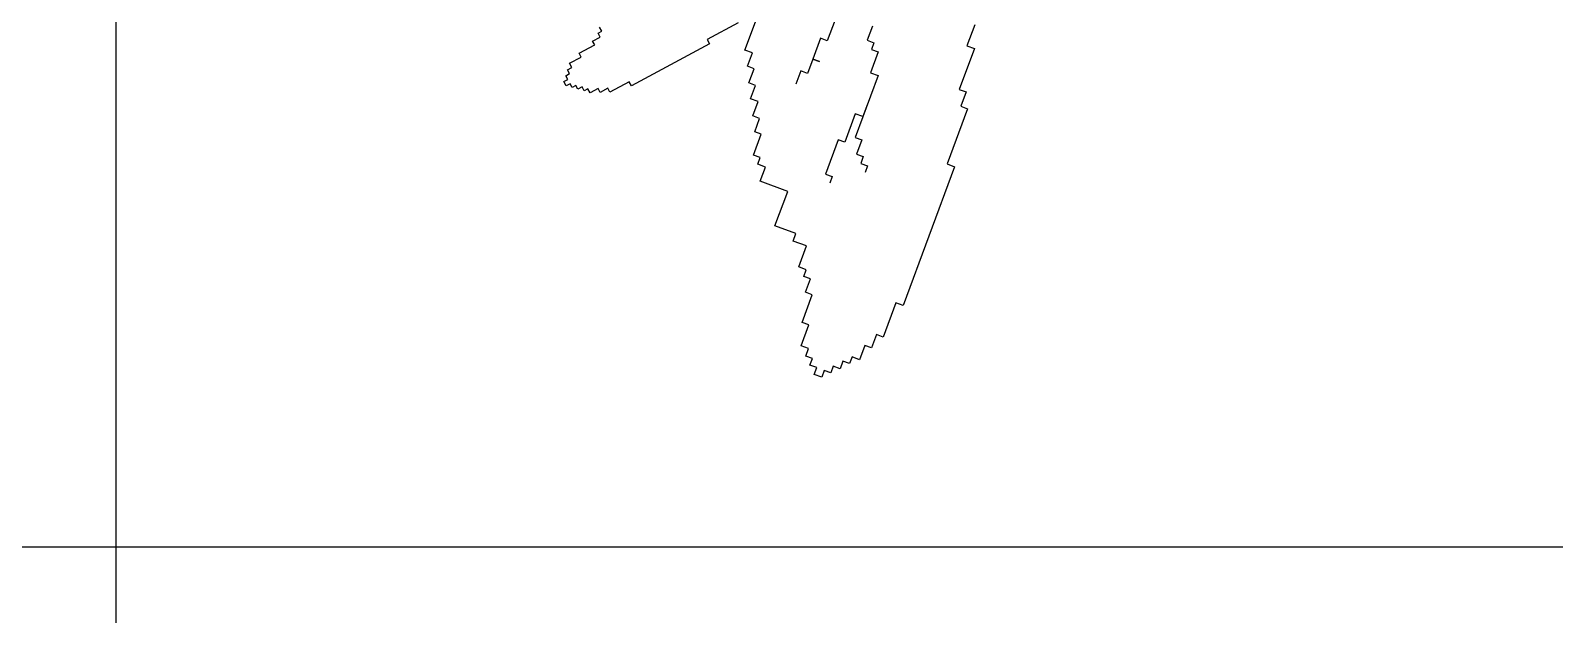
# Model space of a CAD drawing. Header units: millimetres. Extents: x -4017 to 59953, y -688 to 66564.
# Drawn here: x 32944 to 35031, y 14005 to 14804 of the extents above; entities that cross this region are included whole.
import ezdxf

# ---------------------------------------------------------------- set-up
doc = ezdxf.new("R2010")
doc.units = ezdxf.units.MM
doc.layers.add('www.cad-blocks.net', color=7, linetype='Continuous')

# ---------------------------------------------------------------- blocks, each defined once
blk = doc.blocks.new('A$C516926BB')
for p, q in [((35.5196, 38.5194), (35.5196, 0)), ((0, 4.7221), (62.4121, 4.7221))]:
    blk.add_line(p, q)
blk = doc.blocks.new('A$C03351ACD')
at = {"linetype": 'Continuous'}
for p, q in [((0.6052, 0.4846), (0.5626, 0.4618)), ((0.6142, 0.4475), (0.6286, 0.4864)), ((0.7376, 0.489), (0.727, 0.4604)), ((0.789, 0.4804), (0.7818, 0.461)), ((0.9289, 0.4821), (0.9183, 0.4535)), ((0.4057, 0.4598), (0.4161, 0.4653)), ((0.4085, 0.4546), (0.4057, 0.4598)), ((0.4133, 0.4705), (0.4185, 0.4733)), ((0.4161, 0.4653), (0.4133, 0.4705)), ((0.4185, 0.4733), (0.4153, 0.4791)), ((0.5626, 0.4618), (0.5657, 0.456)), ((0.7178, 0.4638), (0.7072, 0.4352)), ((0.727, 0.4604), (0.7178, 0.4638)), ((0.7818, 0.461), (0.791, 0.4576)), ((0.3872, 0.4432), (0.4085, 0.4546)), ((0.39, 0.438), (0.3872, 0.4432)), ((0.5657, 0.456), (0.4587, 0.3984)), ((0.6245, 0.4437), (0.6142, 0.4475)), ((0.6177, 0.4253), (0.6245, 0.4437)), ((0.7968, 0.445), (0.7862, 0.4164)), ((0.791, 0.4576), (0.7876, 0.4484)), ((0.7876, 0.4484), (0.7968, 0.445)), ((0.9286, 0.4496), (0.9078, 0.3936)), ((0.9183, 0.4535), (0.9286, 0.4496)), ((0.3712, 0.4204), (0.377, 0.4236)), ((0.374, 0.4153), (0.3712, 0.4204)), ((0.3739, 0.4294), (0.39, 0.438)), ((0.377, 0.4236), (0.3739, 0.4294)), ((0.6269, 0.422), (0.6177, 0.4253)), ((0.6197, 0.4025), (0.6269, 0.422)), ((0.6909, 0.4191), (0.6841, 0.4008)), ((0.7, 0.4157), (0.6909, 0.4191)), ((0.7072, 0.4352), (0.7, 0.4157)), ((0.7072, 0.4352), (0.7164, 0.4318)), ((0.7164, 0.4318), (0.7072, 0.4352)), ((0.3664, 0.4046), (0.3716, 0.4073)), ((0.3695, 0.3988), (0.3664, 0.4046)), ((0.3688, 0.4125), (0.374, 0.4153)), ((0.3716, 0.4073), (0.3688, 0.4125)), ((0.3747, 0.4015), (0.3695, 0.3988)), ((0.3775, 0.3964), (0.3747, 0.4015)), ((0.3826, 0.3991), (0.3775, 0.3964)), ((0.3854, 0.394), (0.3826, 0.3991)), ((0.3912, 0.3971), (0.3854, 0.394)), ((0.394, 0.3919), (0.3912, 0.3971)), ((0.4555, 0.4042), (0.4291, 0.39)), ((0.4587, 0.3984), (0.4555, 0.4042)), ((0.6288, 0.3991), (0.6197, 0.4025)), ((0.6221, 0.3808), (0.6288, 0.3991)), ((0.7965, 0.4126), (0.7652, 0.3279)), ((0.7862, 0.4164), (0.7965, 0.4126)), ((0.3991, 0.3947), (0.394, 0.3919)), ((0.4023, 0.3889), (0.3991, 0.3947)), ((0.4132, 0.3948), (0.4023, 0.3889)), ((0.416, 0.3896), (0.4132, 0.3948)), ((0.4263, 0.3952), (0.416, 0.3896)), ((0.4291, 0.39), (0.4263, 0.3952)), ((0.6324, 0.377), (0.6221, 0.3808)), ((0.6252, 0.3575), (0.6324, 0.377)), ((0.9078, 0.3936), (0.917, 0.3902)), ((0.917, 0.3902), (0.9098, 0.3707)), ((0.6343, 0.3541), (0.6252, 0.3575)), ((0.7654, 0.3603), (0.7511, 0.3214)), ((0.7757, 0.3565), (0.7654, 0.3603)), ((0.7825, 0.3748), (0.7757, 0.3565)), ((0.919, 0.3673), (0.891, 0.2918)), ((0.9098, 0.3707), (0.919, 0.3673)), ((0.6276, 0.3358), (0.6343, 0.3541)), ((0.6367, 0.3324), (0.6276, 0.3358)), ((0.6261, 0.3038), (0.6367, 0.3324)), ((0.7419, 0.3248), (0.7245, 0.2779)), ((0.7511, 0.3214), (0.7419, 0.3248)), ((0.7652, 0.3279), (0.7743, 0.3245)), ((0.7743, 0.3245), (0.7671, 0.3051)), ((0.6353, 0.3004), (0.6261, 0.3038)), ((0.6319, 0.2913), (0.6353, 0.3004)), ((0.7671, 0.3051), (0.7763, 0.3017)), ((0.7763, 0.3017), (0.7729, 0.2925)), ((0.7729, 0.2925), (0.7821, 0.2891)), ((0.6422, 0.2875), (0.6319, 0.2913)), ((0.635, 0.268), (0.6422, 0.2875)), ((0.7245, 0.2779), (0.7337, 0.2745)), ((0.7337, 0.2745), (0.7303, 0.2653)), ((0.7821, 0.2891), (0.7787, 0.28)), ((0.9013, 0.288), (0.8311, 0.0979)), ((0.891, 0.2918), (0.9013, 0.288)), ((0.6728, 0.254), (0.635, 0.268)), ((0.6554, 0.2071), (0.6728, 0.254)), ((0.6841, 0.1965), (0.6554, 0.2071)), ((0.6803, 0.1862), (0.6841, 0.1965)), ((0.6986, 0.1795), (0.6803, 0.1862)), ((0.688, 0.1508), (0.6986, 0.1795)), ((0.6983, 0.147), (0.688, 0.1508)), ((0.6949, 0.1379), (0.6983, 0.147)), ((0.7041, 0.1345), (0.6949, 0.1379)), ((0.6973, 0.1162), (0.7041, 0.1345)), ((0.6925, 0.075), (0.7065, 0.1128)), ((0.7065, 0.1128), (0.6973, 0.1162)), ((0.8208, 0.1017), (0.8034, 0.0548)), ((0.8311, 0.0979), (0.8208, 0.1017)), ((0.6911, 0.043), (0.7017, 0.0716)), ((0.7017, 0.0716), (0.6925, 0.075)), ((0.7014, 0.0392), (0.6911, 0.043)), ((0.7784, 0.0433), (0.7712, 0.0238)), ((0.7875, 0.0399), (0.7784, 0.0433)), ((0.7943, 0.0582), (0.7875, 0.0399)), ((0.8034, 0.0548), (0.7943, 0.0582)), ((0.6976, 0.0289), (0.7014, 0.0392)), ((0.7067, 0.0255), (0.6976, 0.0289)), ((0.7033, 0.0164), (0.7067, 0.0255)), ((0.7483, 0.0218), (0.7445, 0.0115)), ((0.7575, 0.0185), (0.7483, 0.0218)), ((0.7609, 0.0276), (0.7575, 0.0185)), ((0.7712, 0.0238), (0.7609, 0.0276)), ((0.7125, 0.013), (0.7033, 0.0164)), ((0.7091, 0.0038), (0.7125, 0.013)), ((0.7194, 0), (0.7091, 0.0038)), ((0.7228, 0.0092), (0.7194, 0)), ((0.732, 0.0058), (0.7228, 0.0092)), ((0.7353, 0.0149), (0.732, 0.0058)), ((0.7445, 0.0115), (0.7353, 0.0149))]:
    blk.add_line(p, q, dxfattribs=at)

msp = doc.modelspace()

# ---------------------------------------------------------------- block references
at = {"xscale": 1000, "yscale": 1000, "zscale": 1000}
msp.add_blockref('A$C03351ACD', (33308.1, 14329.8), dxfattribs=at)
at = {"layer": 'www.cad-blocks.net', "color": 155, "true_color": 0x546d8e, "xscale": 1000, "yscale": 1000, "zscale": 1000}
msp.add_blockref('A$C516926BB', (-2458.7, 9375.6), dxfattribs=at)

doc.saveas('drawing.dxf')
